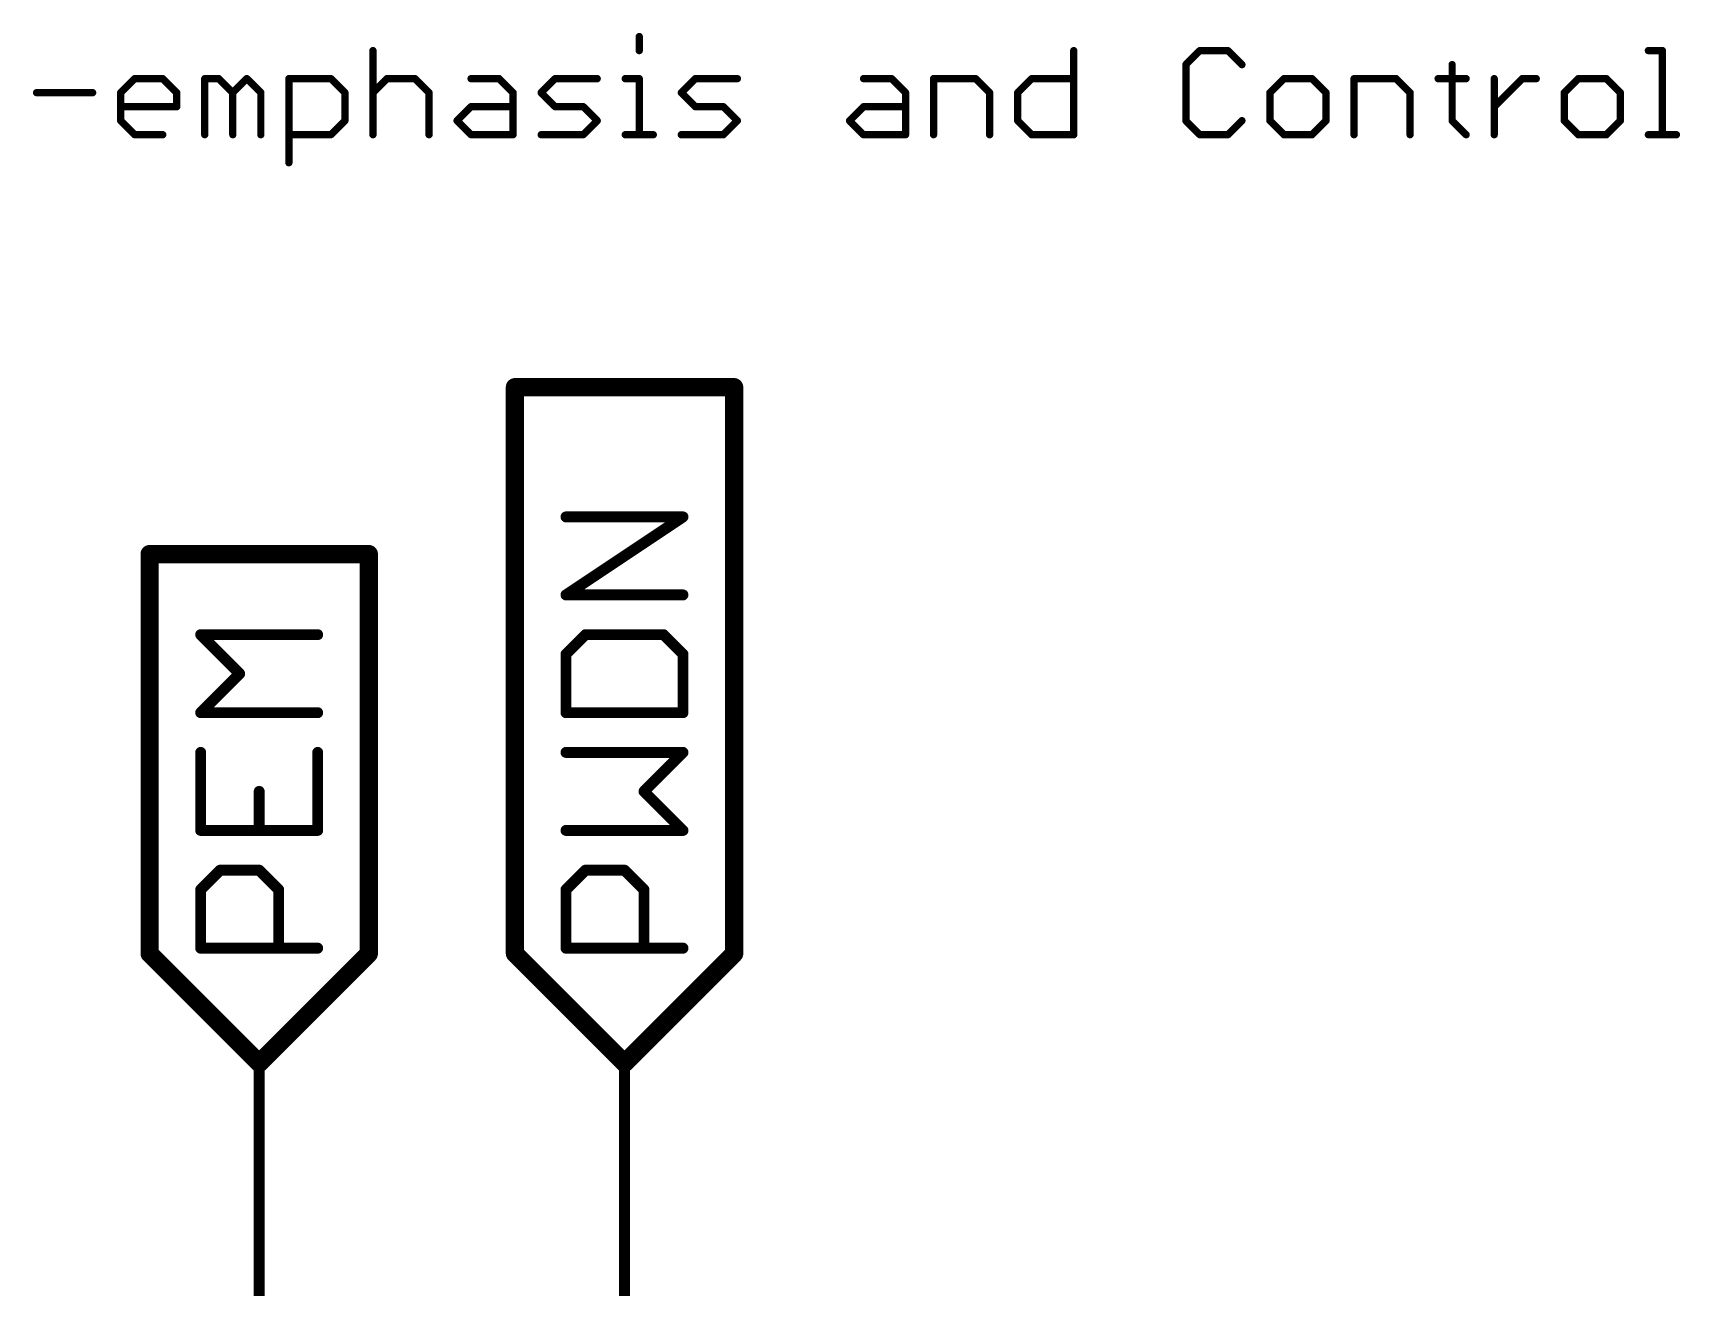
# Model space of a CAD drawing. Extents: x -72 to 265, y -97 to 216.
# Drawn here: x 172.11 to 195.02, y 9.59 to 27.03 of the extents above; entities that cross this region are included whole.
import ezdxf

# ---------------------------------------------------------------- set-up
doc = ezdxf.new("R2010")
doc.units = 0
for name, color, linetype in [('91', 94, 'CONTINUOUS'), ('94', 14, 'CONTINUOUS'), ('95', 251, 'CONTINUOUS')]:
    doc.layers.add(name, color=color, linetype=linetype)

msp = doc.modelspace()

# ---------------------------------------------------------------- linework, layer by layer
at = {"layer": '91', "const_width": 0.1524}
for points in [[(175.26, 10.16), (175.26, 12.7)], [(180.34, 10.16), (180.34, 12.7)]]:
    msp.add_lwpolyline(points, dxfattribs=at)
at = {"layer": '91', "const_width": 0.0762}
for points in [[(175.2981, 12.7, 1), (175.2219, 12.7)], [(180.3781, 12.7, 1), (180.3019, 12.7)], [(175.2219, 10.16, 1), (175.2981, 10.16)], [(180.3019, 10.16, 1), (180.3781, 10.16)]]:
    msp.add_lwpolyline(points, format="xyb", dxfattribs=at)
at = {"layer": '94', "const_width": 0.1524}
for points in [[(175.26, 10.16), (175.26, 5.08)], [(180.34, 10.16), (180.34, 5.08)]]:
    msp.add_lwpolyline(points, dxfattribs=at)
at = {"layer": '94', "const_width": 0.0762}
for points in [[(175.2981, 10.16, 1), (175.2219, 10.16)], [(180.3781, 10.16, 1), (180.3019, 10.16)]]:
    msp.add_lwpolyline(points, format="xyb", dxfattribs=at)
at = {"layer": '95'}
for points, const_width in [([(176.8417, 26.7802), (176.8417, 25.6108)], 0.1016), ([(180.5448, 26.9751), (180.5448, 26.7802)], 0.1016), ([(186.5867, 26.7802), (186.5867, 25.6108)], 0.1016), ([(188.3407, 26.7802), (188.1458, 26.5853)], 0.1016), ([(188.7305, 26.7802), (188.3407, 26.7802)], 0.1016), ([(188.9254, 26.5853), (188.7305, 26.7802)], 0.1016), ([(194.5775, 26.7802), (194.7724, 26.7802)], 0.1016), ([(194.7724, 26.7802), (194.7724, 25.6108)], 0.1016), ([(188.1458, 26.5853), (188.1458, 25.8057)], 0.1016), ([(191.8489, 26.5853), (191.8489, 25.8057)], 0.1016), ([(173.3335, 26.1955), (173.5284, 26.3904)], 0.1016), ([(173.5284, 26.3904), (173.9182, 26.3904)], 0.1016), ([(173.9182, 26.3904), (174.1131, 26.1955)], 0.1016), ([(174.5029, 25.6108), (174.5029, 26.3904)], 0.1016), ([(174.5029, 26.3904), (174.6978, 26.3904)], 0.1016), ([(174.6978, 26.3904), (174.8927, 26.1955)], 0.1016), ([(174.8927, 26.1955), (175.0876, 26.3904)], 0.1016), ([(175.0876, 26.3904), (175.2825, 26.1955)], 0.1016), ([(175.6723, 25.221), (175.6723, 26.3904)], 0.1016), ([(175.6723, 26.3904), (176.257, 26.3904)], 0.1016), ([(176.257, 26.3904), (176.4519, 26.1955)], 0.1016), ([(176.8417, 26.1955), (177.0366, 26.3904)], 0.1016), ([(177.0366, 26.3904), (177.4264, 26.3904)], 0.1016), ([(177.4264, 26.3904), (177.6213, 26.1955)], 0.1016), ([(178.206, 26.3904), (178.5958, 26.3904)], 0.1016), ([(178.5958, 26.3904), (178.7907, 26.1955)], 0.1016), ([(179.1805, 26.1955), (179.3754, 26.3904)], 0.1016), ([(179.3754, 26.3904), (179.9601, 26.3904)], 0.1016), ([(180.3499, 26.3904), (180.5448, 26.3904)], 0.1016), ([(180.5448, 26.3904), (180.5448, 25.6108)], 0.1016), ([(181.1295, 26.1955), (181.3244, 26.3904)], 0.1016), ([(181.3244, 26.3904), (181.9091, 26.3904)], 0.1016), ([(183.6632, 26.3904), (184.053, 26.3904)], 0.1016), ([(184.053, 26.3904), (184.2479, 26.1955)], 0.1016), ([(184.6377, 25.6108), (184.6377, 26.3904)], 0.1016), ([(184.6377, 26.3904), (185.2224, 26.3904)], 0.1016), ([(185.2224, 26.3904), (185.4173, 26.1955)], 0.1016), ([(185.8071, 26.1955), (186.002, 26.3904)], 0.1016), ([(186.002, 26.3904), (186.5867, 26.3904)], 0.1016), ([(189.5101, 26.3904), (189.3152, 26.1955)], 0.1016), ([(189.8999, 26.3904), (189.5101, 26.3904)], 0.1016), ([(190.0948, 26.1955), (189.8999, 26.3904)], 0.1016), ([(190.4846, 25.6108), (190.4846, 26.3904)], 0.1016), ([(190.4846, 26.3904), (191.0693, 26.3904)], 0.1016), ([(191.0693, 26.3904), (191.2642, 26.1955)], 0.1016), ([(191.654, 26.3904), (192.0438, 26.3904)], 0.1016), ([(192.4336, 25.6108), (192.4336, 26.3904)], 0.1016), ([(192.4336, 26.0006), (192.8234, 26.3904)], 0.1016), ([(192.8234, 26.3904), (193.0183, 26.3904)], 0.1016), ([(193.603, 26.3904), (193.4081, 26.1955)], 0.1016), ([(193.9928, 26.3904), (193.603, 26.3904)], 0.1016), ([(194.1877, 26.1955), (193.9928, 26.3904)], 0.1016), ([(172.1641, 26.1955), (172.9437, 26.1955)], 0.1016), ([(173.3335, 25.8057), (173.3335, 26.1955)], 0.1016), ([(174.1131, 26.1955), (174.1131, 26.0006)], 0.1016), ([(174.8927, 26.1955), (174.8927, 25.6108)], 0.1016), ([(175.2825, 26.1955), (175.2825, 25.6108)], 0.1016), ([(176.4519, 26.1955), (176.4519, 25.8057)], 0.1016), ([(177.6213, 26.1955), (177.6213, 25.6108)], 0.1016), ([(178.7907, 26.1955), (178.7907, 25.6108)], 0.1016), ([(179.3754, 26.0006), (179.1805, 26.1955)], 0.1016), ([(181.3244, 26.0006), (181.1295, 26.1955)], 0.1016), ([(184.2479, 26.1955), (184.2479, 25.6108)], 0.1016), ([(185.4173, 26.1955), (185.4173, 25.6108)], 0.1016), ([(185.8071, 25.8057), (185.8071, 26.1955)], 0.1016), ([(189.3152, 26.1955), (189.3152, 25.8057)], 0.1016), ([(190.0948, 25.8057), (190.0948, 26.1955)], 0.1016), ([(191.2642, 26.1955), (191.2642, 25.6108)], 0.1016), ([(193.4081, 26.1955), (193.4081, 25.8057)], 0.1016), ([(194.1877, 25.8057), (194.1877, 26.1955)], 0.1016), ([(174.1131, 26.0006), (173.3335, 26.0006)], 0.1016), ([(178.0111, 25.8057), (178.206, 26.0006)], 0.1016), ([(178.206, 26.0006), (178.7907, 26.0006)], 0.1016), ([(179.7652, 26.0006), (179.3754, 26.0006)], 0.1016), ([(179.9601, 25.8057), (179.7652, 26.0006)], 0.1016), ([(181.7142, 26.0006), (181.3244, 26.0006)], 0.1016), ([(181.9091, 25.8057), (181.7142, 26.0006)], 0.1016), ([(183.4683, 25.8057), (183.6632, 26.0006)], 0.1016), ([(183.6632, 26.0006), (184.2479, 26.0006)], 0.1016), ([(173.5284, 25.6108), (173.3335, 25.8057)], 0.1016), ([(173.9182, 25.6108), (173.5284, 25.6108)], 0.1016), ([(176.257, 25.6108), (175.6723, 25.6108)], 0.1016), ([(176.4519, 25.8057), (176.257, 25.6108)], 0.1016), ([(178.206, 25.6108), (178.0111, 25.8057)], 0.1016), ([(178.7907, 25.6108), (178.206, 25.6108)], 0.1016), ([(179.1805, 25.6108), (179.7652, 25.6108)], 0.1016), ([(179.7652, 25.6108), (179.9601, 25.8057)], 0.1016), ([(180.3499, 25.6108), (180.7397, 25.6108)], 0.1016), ([(181.1295, 25.6108), (181.7142, 25.6108)], 0.1016), ([(181.7142, 25.6108), (181.9091, 25.8057)], 0.1016), ([(183.6632, 25.6108), (183.4683, 25.8057)], 0.1016), ([(184.2479, 25.6108), (183.6632, 25.6108)], 0.1016), ([(186.002, 25.6108), (185.8071, 25.8057)], 0.1016), ([(186.5867, 25.6108), (186.002, 25.6108)], 0.1016), ([(188.1458, 25.8057), (188.3407, 25.6108)], 0.1016), ([(188.3407, 25.6108), (188.7305, 25.6108)], 0.1016), ([(188.7305, 25.6108), (188.9254, 25.8057)], 0.1016), ([(189.3152, 25.8057), (189.5101, 25.6108)], 0.1016), ([(189.5101, 25.6108), (189.8999, 25.6108)], 0.1016), ([(189.8999, 25.6108), (190.0948, 25.8057)], 0.1016), ([(191.8489, 25.8057), (192.0438, 25.6108)], 0.1016), ([(193.4081, 25.8057), (193.603, 25.6108)], 0.1016), ([(193.603, 25.6108), (193.9928, 25.6108)], 0.1016), ([(193.9928, 25.6108), (194.1877, 25.8057)], 0.1016), ([(194.5775, 25.6108), (194.9673, 25.6108)], 0.1016), ([(178.816, 14.224), (178.816, 22.0999)], 0.254), ([(178.816, 22.0999), (181.864, 22.0999)], 0.254), ([(181.864, 14.224), (181.864, 22.0999)], 0.254), ([(179.5258, 19.2117), (181.1528, 20.2963)], 0.1524), ([(181.1528, 20.2963), (179.5258, 20.2963)], 0.1524), ([(173.736, 14.224), (173.736, 19.7792)], 0.254), ([(173.736, 19.7792), (176.784, 19.7792)], 0.254), ([(176.784, 14.224), (176.784, 19.7792)], 0.254), ([(181.1528, 19.2117), (179.5258, 19.2117)], 0.1524), ([(174.9881, 18.1168), (174.4458, 18.6592)], 0.1524), ([(174.4458, 18.6592), (176.0728, 18.6592)], 0.1524), ([(179.797, 18.6592), (179.5258, 18.388)], 0.1524), ([(180.8816, 18.6592), (179.797, 18.6592)], 0.1524), ([(181.1528, 18.388), (180.8816, 18.6592)], 0.1524), ([(179.5258, 18.388), (179.5258, 17.5745)], 0.1524), ([(181.1528, 17.5745), (181.1528, 18.388)], 0.1524), ([(174.4458, 17.5745), (174.9881, 18.1168)], 0.1524), ([(176.0728, 17.5745), (174.4458, 17.5745)], 0.1524), ([(179.5258, 17.5745), (181.1528, 17.5745)], 0.1524), ([(174.4458, 17.022), (174.4458, 15.9374)], 0.1524), ([(176.0728, 15.9374), (176.0728, 17.022)], 0.1524), ([(181.1528, 17.022), (179.5258, 17.022)], 0.1524), ([(180.6105, 16.4797), (181.1528, 17.022)], 0.1524), ([(175.2593, 15.9374), (175.2593, 16.4797)], 0.1524), ([(181.1528, 15.9374), (180.6105, 16.4797)], 0.1524), ([(174.4458, 15.9374), (176.0728, 15.9374)], 0.1524), ([(179.5258, 15.9374), (181.1528, 15.9374)], 0.1524), ([(174.4458, 15.1137), (174.717, 15.3849)], 0.1524), ([(174.717, 15.3849), (175.2593, 15.3849)], 0.1524), ([(175.2593, 15.3849), (175.5305, 15.1137)], 0.1524), ([(179.5258, 15.1137), (179.797, 15.3849)], 0.1524), ([(179.797, 15.3849), (180.3393, 15.3849)], 0.1524), ([(180.3393, 15.3849), (180.6105, 15.1137)], 0.1524), ([(174.4458, 14.3002), (174.4458, 15.1137)], 0.1524), ([(175.5305, 15.1137), (175.5305, 14.3002)], 0.1524), ([(179.5258, 14.3002), (179.5258, 15.1137)], 0.1524), ([(180.6105, 15.1137), (180.6105, 14.3002)], 0.1524), ([(175.26, 12.7), (173.736, 14.224)], 0.254), ([(176.0728, 14.3002), (174.4458, 14.3002)], 0.1524), ([(175.26, 12.7), (176.784, 14.224)], 0.254), ([(180.34, 12.7), (178.816, 14.224)], 0.254), ([(181.1528, 14.3002), (179.5258, 14.3002)], 0.1524), ([(180.34, 12.7), (181.864, 14.224)], 0.254)]:
    msp.add_lwpolyline(points, dxfattribs=dict(at, const_width=const_width))
for points, const_width in [([(176.8671, 26.7802, 1), (176.8163, 26.7802)], 0.0508), ([(180.5702, 26.9751, 1), (180.5194, 26.9751)], 0.0508), ([(180.5194, 26.7802, 1), (180.5702, 26.7802)], 0.0508), ([(186.6121, 26.7802, 1), (186.5613, 26.7802)], 0.0508), ([(188.3407, 26.8056, 1), (188.3407, 26.7548)], 0.0508), ([(188.3587, 26.7622, 1), (188.3228, 26.7982)], 0.0508), ([(188.7485, 26.7982, 1), (188.7126, 26.7622)], 0.0508), ([(188.7305, 26.7548, 1), (188.7305, 26.8056)], 0.0508), ([(194.5775, 26.8056, 1), (194.5775, 26.7548)], 0.0508), ([(194.7978, 26.7802, 1), (194.747, 26.7802)], 0.0508), ([(194.7724, 26.7548, 1), (194.7724, 26.8056)], 0.0508), ([(188.1712, 26.5853, 1), (188.1204, 26.5853)], 0.0508), ([(188.1279, 26.6033, 1), (188.1638, 26.5673)], 0.0508), ([(188.9075, 26.5673, 1), (188.9434, 26.6033)], 0.0508), ([(191.8743, 26.5853, 1), (191.8235, 26.5853)], 0.0508), ([(173.5284, 26.4158, 1), (173.5284, 26.365)], 0.0508), ([(173.5463, 26.3724, 1), (173.5104, 26.4084)], 0.0508), ([(173.9361, 26.4084, 1), (173.9002, 26.3724)], 0.0508), ([(173.9182, 26.365, 1), (173.9182, 26.4158)], 0.0508), ([(174.5283, 26.3904, 1), (174.4775, 26.3904)], 0.0508), ([(174.5029, 26.4158, 1), (174.5029, 26.365)], 0.0508), ([(174.7157, 26.4084, 1), (174.6798, 26.3724)], 0.0508), ([(174.6978, 26.365, 1), (174.6978, 26.4158)], 0.0508), ([(175.1055, 26.4084, 1), (175.0696, 26.3724)], 0.0508), ([(175.1055, 26.3724, 1), (175.0696, 26.4084)], 0.0508), ([(175.6977, 26.3904, 1), (175.6469, 26.3904)], 0.0508), ([(175.6723, 26.4158, 1), (175.6723, 26.365)], 0.0508), ([(176.2749, 26.4084, 1), (176.239, 26.3724)], 0.0508), ([(176.257, 26.365, 1), (176.257, 26.4158)], 0.0508), ([(177.0366, 26.4158, 1), (177.0366, 26.365)], 0.0508), ([(177.0545, 26.3724, 1), (177.0186, 26.4084)], 0.0508), ([(177.4443, 26.4084, 1), (177.4084, 26.3724)], 0.0508), ([(177.4264, 26.365, 1), (177.4264, 26.4158)], 0.0508), ([(178.206, 26.4158, 1), (178.206, 26.365)], 0.0508), ([(178.6137, 26.4084, 1), (178.5778, 26.3724)], 0.0508), ([(178.5958, 26.365, 1), (178.5958, 26.4158)], 0.0508), ([(179.3754, 26.4158, 1), (179.3754, 26.365)], 0.0508), ([(179.3933, 26.3724, 1), (179.3574, 26.4084)], 0.0508), ([(179.9601, 26.365, 1), (179.9601, 26.4158)], 0.0508), ([(180.3499, 26.4158, 1), (180.3499, 26.365)], 0.0508), ([(180.5702, 26.3904, 1), (180.5194, 26.3904)], 0.0508), ([(180.5448, 26.365, 1), (180.5448, 26.4158)], 0.0508), ([(181.3244, 26.4158, 1), (181.3244, 26.365)], 0.0508), ([(181.3423, 26.3724, 1), (181.3064, 26.4084)], 0.0508), ([(181.9091, 26.365, 1), (181.9091, 26.4158)], 0.0508), ([(183.6632, 26.4158, 1), (183.6632, 26.365)], 0.0508), ([(184.0709, 26.4084, 1), (184.035, 26.3724)], 0.0508), ([(184.053, 26.365, 1), (184.053, 26.4158)], 0.0508), ([(184.6631, 26.3904, 1), (184.6123, 26.3904)], 0.0508), ([(184.6377, 26.4158, 1), (184.6377, 26.365)], 0.0508), ([(185.2403, 26.4084, 1), (185.2044, 26.3724)], 0.0508), ([(185.2224, 26.365, 1), (185.2224, 26.4158)], 0.0508), ([(186.002, 26.4158, 1), (186.002, 26.365)], 0.0508), ([(186.0199, 26.3724, 1), (185.984, 26.4084)], 0.0508), ([(186.5867, 26.365, 1), (186.5867, 26.4158)], 0.0508), ([(189.5101, 26.4158, 1), (189.5101, 26.365)], 0.0508), ([(189.5281, 26.3724, 1), (189.4922, 26.4084)], 0.0508), ([(189.9179, 26.4084, 1), (189.882, 26.3724)], 0.0508), ([(189.8999, 26.365, 1), (189.8999, 26.4158)], 0.0508), ([(190.51, 26.3904, 1), (190.4592, 26.3904)], 0.0508), ([(190.4846, 26.4158, 1), (190.4846, 26.365)], 0.0508), ([(191.0873, 26.4084, 1), (191.0514, 26.3724)], 0.0508), ([(191.0693, 26.365, 1), (191.0693, 26.4158)], 0.0508), ([(191.654, 26.4158, 1), (191.654, 26.365)], 0.0508), ([(192.0438, 26.365, 1), (192.0438, 26.4158)], 0.0508), ([(192.459, 26.3904, 1), (192.4082, 26.3904)], 0.0508), ([(192.8234, 26.4158, 1), (192.8234, 26.365)], 0.0508), ([(192.8414, 26.3724, 1), (192.8055, 26.4084)], 0.0508), ([(193.0183, 26.365, 1), (193.0183, 26.4158)], 0.0508), ([(193.603, 26.4158, 1), (193.603, 26.365)], 0.0508), ([(193.621, 26.3724, 1), (193.5851, 26.4084)], 0.0508), ([(194.0108, 26.4084, 1), (193.9749, 26.3724)], 0.0508), ([(193.9928, 26.365, 1), (193.9928, 26.4158)], 0.0508), ([(172.1641, 26.2209, 1), (172.1641, 26.1701)], 0.0508), ([(172.9437, 26.1701, 1), (172.9437, 26.2209)], 0.0508), ([(173.3155, 26.2135, 1), (173.3514, 26.1775)], 0.0508), ([(173.3589, 26.1955, 1), (173.3081, 26.1955)], 0.0508), ([(174.1385, 26.1955, 1), (174.0877, 26.1955)], 0.0508), ([(174.0951, 26.1775, 1), (174.131, 26.2135)], 0.0508), ([(174.8747, 26.2135, 1), (174.9106, 26.1775)], 0.0508), ([(174.9181, 26.1955, 1), (174.8673, 26.1955)], 0.0508), ([(174.8747, 26.1775, 1), (174.9106, 26.2135)], 0.0508), ([(175.3079, 26.1955, 1), (175.2571, 26.1955)], 0.0508), ([(175.2645, 26.1775, 1), (175.3004, 26.2135)], 0.0508), ([(176.4773, 26.1955, 1), (176.4265, 26.1955)], 0.0508), ([(176.4339, 26.1775, 1), (176.4698, 26.2135)], 0.0508), ([(176.8237, 26.2135, 1), (176.8596, 26.1775)], 0.0508), ([(177.6467, 26.1955, 1), (177.5959, 26.1955)], 0.0508), ([(177.6033, 26.1775, 1), (177.6392, 26.2135)], 0.0508), ([(178.8161, 26.1955, 1), (178.7653, 26.1955)], 0.0508), ([(178.7727, 26.1775, 1), (178.8086, 26.2135)], 0.0508), ([(179.1984, 26.2135, 1), (179.1625, 26.1775)], 0.0508), ([(179.1625, 26.2135, 1), (179.1984, 26.1775)], 0.0508), ([(181.1474, 26.2135, 1), (181.1115, 26.1775)], 0.0508), ([(181.1115, 26.2135, 1), (181.1474, 26.1775)], 0.0508), ([(184.2733, 26.1955, 1), (184.2225, 26.1955)], 0.0508), ([(184.2299, 26.1775, 1), (184.2658, 26.2135)], 0.0508), ([(185.4427, 26.1955, 1), (185.3919, 26.1955)], 0.0508), ([(185.3993, 26.1775, 1), (185.4352, 26.2135)], 0.0508), ([(185.7891, 26.2135, 1), (185.825, 26.1775)], 0.0508), ([(185.8325, 26.1955, 1), (185.7817, 26.1955)], 0.0508), ([(189.3406, 26.1955, 1), (189.2898, 26.1955)], 0.0508), ([(189.2973, 26.2135, 1), (189.3332, 26.1775)], 0.0508), ([(190.1202, 26.1955, 1), (190.0694, 26.1955)], 0.0508), ([(190.0769, 26.1775, 1), (190.1128, 26.2135)], 0.0508), ([(191.2896, 26.1955, 1), (191.2388, 26.1955)], 0.0508), ([(191.2463, 26.1775, 1), (191.2822, 26.2135)], 0.0508), ([(193.4335, 26.1955, 1), (193.3827, 26.1955)], 0.0508), ([(193.3902, 26.2135, 1), (193.4261, 26.1775)], 0.0508), ([(194.2131, 26.1955, 1), (194.1623, 26.1955)], 0.0508), ([(194.1698, 26.1775, 1), (194.2057, 26.2135)], 0.0508), ([(173.3335, 26.026, 1), (173.3335, 25.9752)], 0.0508), ([(174.0877, 26.0006, 1), (174.1385, 26.0006)], 0.0508), ([(174.1131, 25.9752, 1), (174.1131, 26.026)], 0.0508), ([(178.206, 26.026, 1), (178.206, 25.9752)], 0.0508), ([(178.2239, 25.9826, 1), (178.188, 26.0186)], 0.0508), ([(178.7907, 25.9752, 1), (178.7907, 26.026)], 0.0508), ([(179.3754, 26.026, 1), (179.3754, 25.9752)], 0.0508), ([(179.3574, 25.9826, 1), (179.3933, 26.0186)], 0.0508), ([(179.7831, 26.0186, 1), (179.7472, 25.9826)], 0.0508), ([(179.7652, 25.9752, 1), (179.7652, 26.026)], 0.0508), ([(181.3244, 26.026, 1), (181.3244, 25.9752)], 0.0508), ([(181.3064, 25.9826, 1), (181.3423, 26.0186)], 0.0508), ([(181.7321, 26.0186, 1), (181.6962, 25.9826)], 0.0508), ([(181.7142, 25.9752, 1), (181.7142, 26.026)], 0.0508), ([(183.6632, 26.026, 1), (183.6632, 25.9752)], 0.0508), ([(183.6811, 25.9826, 1), (183.6452, 26.0186)], 0.0508), ([(184.2479, 25.9752, 1), (184.2479, 26.026)], 0.0508), ([(192.4157, 26.0186, 1), (192.4516, 25.9826)], 0.0508), ([(173.3514, 25.8237, 1), (173.3155, 25.7877)], 0.0508), ([(173.3081, 25.8057, 1), (173.3589, 25.8057)], 0.0508), ([(173.5284, 25.6362, 1), (173.5284, 25.5854)], 0.0508), ([(173.5104, 25.5928, 1), (173.5463, 25.6288)], 0.0508), ([(173.9182, 25.5854, 1), (173.9182, 25.6362)], 0.0508), ([(175.6723, 25.6362, 1), (175.6723, 25.5854)], 0.0508), ([(176.239, 25.6288, 1), (176.2749, 25.5928)], 0.0508), ([(176.257, 25.5854, 1), (176.257, 25.6362)], 0.0508), ([(176.4265, 25.8057, 1), (176.4773, 25.8057)], 0.0508), ([(176.4698, 25.7877, 1), (176.4339, 25.8237)], 0.0508), ([(178.029, 25.8237, 1), (177.9931, 25.7877)], 0.0508), ([(177.9931, 25.8237, 1), (178.029, 25.7877)], 0.0508), ([(178.206, 25.6362, 1), (178.206, 25.5854)], 0.0508), ([(178.188, 25.5928, 1), (178.2239, 25.6288)], 0.0508), ([(178.7907, 25.5854, 1), (178.7907, 25.6362)], 0.0508), ([(179.1805, 25.6362, 1), (179.1805, 25.5854)], 0.0508), ([(179.7472, 25.6288, 1), (179.7831, 25.5928)], 0.0508), ([(179.7652, 25.5854, 1), (179.7652, 25.6362)], 0.0508), ([(179.978, 25.7877, 1), (179.9421, 25.8237)], 0.0508), ([(179.9421, 25.7877, 1), (179.978, 25.8237)], 0.0508), ([(180.3499, 25.6362, 1), (180.3499, 25.5854)], 0.0508), ([(180.7397, 25.5854, 1), (180.7397, 25.6362)], 0.0508), ([(181.1295, 25.6362, 1), (181.1295, 25.5854)], 0.0508), ([(181.6962, 25.6288, 1), (181.7321, 25.5928)], 0.0508), ([(181.7142, 25.5854, 1), (181.7142, 25.6362)], 0.0508), ([(181.927, 25.7877, 1), (181.8911, 25.8237)], 0.0508), ([(181.8911, 25.7877, 1), (181.927, 25.8237)], 0.0508), ([(183.4862, 25.8237, 1), (183.4503, 25.7877)], 0.0508), ([(183.4503, 25.8237, 1), (183.4862, 25.7877)], 0.0508), ([(183.6632, 25.6362, 1), (183.6632, 25.5854)], 0.0508), ([(183.6452, 25.5928, 1), (183.6811, 25.6288)], 0.0508), ([(184.2479, 25.5854, 1), (184.2479, 25.6362)], 0.0508), ([(185.825, 25.8237, 1), (185.7891, 25.7877)], 0.0508), ([(185.7817, 25.8057, 1), (185.8325, 25.8057)], 0.0508), ([(186.002, 25.6362, 1), (186.002, 25.5854)], 0.0508), ([(185.984, 25.5928, 1), (186.0199, 25.6288)], 0.0508), ([(186.5867, 25.5854, 1), (186.5867, 25.6362)], 0.0508), ([(188.1638, 25.8237, 1), (188.1279, 25.7877)], 0.0508), ([(188.1204, 25.8057, 1), (188.1712, 25.8057)], 0.0508), ([(188.3407, 25.6362, 1), (188.3407, 25.5854)], 0.0508), ([(188.3228, 25.5928, 1), (188.3587, 25.6288)], 0.0508), ([(188.7126, 25.6288, 1), (188.7485, 25.5928)], 0.0508), ([(188.7305, 25.5854, 1), (188.7305, 25.6362)], 0.0508), ([(188.9434, 25.7877, 1), (188.9075, 25.8237)], 0.0508), ([(189.3332, 25.8237, 1), (189.2973, 25.7877)], 0.0508), ([(189.2898, 25.8057, 1), (189.3406, 25.8057)], 0.0508), ([(189.5101, 25.6362, 1), (189.5101, 25.5854)], 0.0508), ([(189.4922, 25.5928, 1), (189.5281, 25.6288)], 0.0508), ([(189.882, 25.6288, 1), (189.9179, 25.5928)], 0.0508), ([(189.8999, 25.5854, 1), (189.8999, 25.6362)], 0.0508), ([(190.0694, 25.8057, 1), (190.1202, 25.8057)], 0.0508), ([(190.1128, 25.7877, 1), (190.0769, 25.8237)], 0.0508), ([(191.8669, 25.8237, 1), (191.831, 25.7877)], 0.0508), ([(191.8235, 25.8057, 1), (191.8743, 25.8057)], 0.0508), ([(192.0259, 25.5928, 1), (192.0618, 25.6288)], 0.0508), ([(193.4261, 25.8237, 1), (193.3902, 25.7877)], 0.0508), ([(193.3827, 25.8057, 1), (193.4335, 25.8057)], 0.0508), ([(193.603, 25.6362, 1), (193.603, 25.5854)], 0.0508), ([(193.5851, 25.5928, 1), (193.621, 25.6288)], 0.0508), ([(193.9749, 25.6288, 1), (194.0108, 25.5928)], 0.0508), ([(193.9928, 25.5854, 1), (193.9928, 25.6362)], 0.0508), ([(194.1623, 25.8057, 1), (194.2131, 25.8057)], 0.0508), ([(194.2057, 25.7877, 1), (194.1698, 25.8237)], 0.0508), ([(194.5775, 25.6362, 1), (194.5775, 25.5854)], 0.0508), ([(194.9673, 25.5854, 1), (194.9673, 25.6362)], 0.0508), ([(174.4775, 25.6108, 1), (174.5283, 25.6108)], 0.0508), ([(174.8673, 25.6108, 1), (174.9181, 25.6108)], 0.0508), ([(175.2571, 25.6108, 1), (175.3079, 25.6108)], 0.0508), ([(176.8163, 25.6108, 1), (176.8671, 25.6108)], 0.0508), ([(177.5959, 25.6108, 1), (177.6467, 25.6108)], 0.0508), ([(178.7653, 25.6108, 1), (178.8161, 25.6108)], 0.0508), ([(180.5194, 25.6108, 1), (180.5702, 25.6108)], 0.0508), ([(184.2225, 25.6108, 1), (184.2733, 25.6108)], 0.0508), ([(184.6123, 25.6108, 1), (184.6631, 25.6108)], 0.0508), ([(185.3919, 25.6108, 1), (185.4427, 25.6108)], 0.0508), ([(186.5613, 25.6108, 1), (186.6121, 25.6108)], 0.0508), ([(190.4592, 25.6108, 1), (190.51, 25.6108)], 0.0508), ([(191.2388, 25.6108, 1), (191.2896, 25.6108)], 0.0508), ([(192.4082, 25.6108, 1), (192.459, 25.6108)], 0.0508), ([(194.747, 25.6108, 1), (194.7978, 25.6108)], 0.0508), ([(175.6469, 25.221, 1), (175.6977, 25.221)], 0.0508), ([(178.8795, 22.0999, 1), (178.7525, 22.0999)], 0.127), ([(178.816, 22.1634, 1), (178.816, 22.0364)], 0.127), ([(181.9275, 22.0999, 1), (181.8005, 22.0999)], 0.127), ([(181.864, 22.0364, 1), (181.864, 22.1634)], 0.127), ([(179.5258, 20.3344, 1), (179.5258, 20.2582)], 0.0762), ([(181.1739, 20.2646, 1), (181.1317, 20.328)], 0.0762), ([(181.1528, 20.2582, 1), (181.1528, 20.3344)], 0.0762), ([(173.7995, 19.7792, 1), (173.6725, 19.7792)], 0.127), ([(173.736, 19.8427, 1), (173.736, 19.7157)], 0.127), ([(176.8475, 19.7792, 1), (176.7205, 19.7792)], 0.127), ([(176.784, 19.7157, 1), (176.784, 19.8427)], 0.127), ([(179.5258, 19.2498, 1), (179.5258, 19.1736)], 0.0762), ([(179.5047, 19.2434, 1), (179.5469, 19.18)], 0.0762), ([(181.1528, 19.1736, 1), (181.1528, 19.2498)], 0.0762), ([(174.4728, 18.6861, 1), (174.4189, 18.6322)], 0.0762), ([(174.4458, 18.6973, 1), (174.4458, 18.6211)], 0.0762), ([(176.0728, 18.6211, 1), (176.0728, 18.6973)], 0.0762), ([(179.797, 18.6973, 1), (179.797, 18.6211)], 0.0762), ([(179.8239, 18.6322, 1), (179.77, 18.6861)], 0.0762), ([(180.9086, 18.6861, 1), (180.8547, 18.6322)], 0.0762), ([(180.8816, 18.6211, 1), (180.8816, 18.6973)], 0.0762), ([(179.5639, 18.388, 1), (179.4877, 18.388)], 0.0762), ([(179.4989, 18.4149, 1), (179.5528, 18.3611)], 0.0762), ([(181.1909, 18.388, 1), (181.1147, 18.388)], 0.0762), ([(181.1259, 18.3611, 1), (181.1797, 18.4149)], 0.0762), ([(175.0151, 18.0899, 1), (174.9612, 18.1438)], 0.0762), ([(174.9612, 18.0899, 1), (175.0151, 18.1438)], 0.0762), ([(174.4458, 17.6126, 1), (174.4458, 17.5364)], 0.0762), ([(174.4189, 17.6015, 1), (174.4728, 17.5476)], 0.0762), ([(176.0728, 17.5364, 1), (176.0728, 17.6126)], 0.0762), ([(179.5258, 17.6126, 1), (179.5258, 17.5364)], 0.0762), ([(181.1528, 17.5364, 1), (181.1528, 17.6126)], 0.0762), ([(179.4877, 17.5745, 1), (179.5639, 17.5745)], 0.0762), ([(181.1147, 17.5745, 1), (181.1909, 17.5745)], 0.0762), ([(174.4839, 17.022, 1), (174.4077, 17.022)], 0.0762), ([(176.1109, 17.022, 1), (176.0347, 17.022)], 0.0762), ([(179.5258, 17.0601, 1), (179.5258, 16.9839)], 0.0762), ([(181.1797, 16.9951, 1), (181.1259, 17.049)], 0.0762), ([(181.1528, 16.9839, 1), (181.1528, 17.0601)], 0.0762), ([(175.2974, 16.4797, 1), (175.2212, 16.4797)], 0.0762), ([(180.6374, 16.5066, 1), (180.5835, 16.4527)], 0.0762), ([(180.5835, 16.5066, 1), (180.6374, 16.4527)], 0.0762), ([(174.4458, 15.9755, 1), (174.4458, 15.8993)], 0.0762), ([(174.4077, 15.9374, 1), (174.4839, 15.9374)], 0.0762), ([(175.2212, 15.9374, 1), (175.2974, 15.9374)], 0.0762), ([(176.0347, 15.9374, 1), (176.1109, 15.9374)], 0.0762), ([(176.0728, 15.8993, 1), (176.0728, 15.9755)], 0.0762), ([(179.5258, 15.9755, 1), (179.5258, 15.8993)], 0.0762), ([(181.1259, 15.9104, 1), (181.1797, 15.9643)], 0.0762), ([(181.1528, 15.8993, 1), (181.1528, 15.9755)], 0.0762), ([(174.717, 15.423, 1), (174.717, 15.3468)], 0.0762), ([(174.7439, 15.3579, 1), (174.69, 15.4118)], 0.0762), ([(175.2862, 15.4118, 1), (175.2324, 15.3579)], 0.0762), ([(175.2593, 15.3468, 1), (175.2593, 15.423)], 0.0762), ([(179.797, 15.423, 1), (179.797, 15.3468)], 0.0762), ([(179.8239, 15.3579, 1), (179.77, 15.4118)], 0.0762), ([(180.3662, 15.4118, 1), (180.3124, 15.3579)], 0.0762), ([(180.3393, 15.3468, 1), (180.3393, 15.423)], 0.0762), ([(174.4839, 15.1137, 1), (174.4077, 15.1137)], 0.0762), ([(174.4189, 15.1406, 1), (174.4728, 15.0868)], 0.0762), ([(175.5686, 15.1137, 1), (175.4924, 15.1137)], 0.0762), ([(175.5035, 15.0868, 1), (175.5574, 15.1406)], 0.0762), ([(179.5639, 15.1137, 1), (179.4877, 15.1137)], 0.0762), ([(179.4989, 15.1406, 1), (179.5528, 15.0868)], 0.0762), ([(180.6486, 15.1137, 1), (180.5724, 15.1137)], 0.0762), ([(180.5835, 15.0868, 1), (180.6374, 15.1406)], 0.0762), ([(173.7809, 14.2689, 1), (173.6911, 14.1791)], 0.127), ([(173.6725, 14.224, 1), (173.7995, 14.224)], 0.127), ([(174.4458, 14.3383, 1), (174.4458, 14.2621)], 0.0762), ([(174.4077, 14.3002, 1), (174.4839, 14.3002)], 0.0762), ([(175.4924, 14.3002, 1), (175.5686, 14.3002)], 0.0762), ([(176.0728, 14.2621, 1), (176.0728, 14.3383)], 0.0762), ([(176.7205, 14.224, 1), (176.8475, 14.224)], 0.127), ([(176.8289, 14.1791, 1), (176.7391, 14.2689)], 0.127), ([(178.8609, 14.2689, 1), (178.7711, 14.1791)], 0.127), ([(178.7525, 14.224, 1), (178.8795, 14.224)], 0.127), ([(179.5258, 14.3383, 1), (179.5258, 14.2621)], 0.0762), ([(179.4877, 14.3002, 1), (179.5639, 14.3002)], 0.0762), ([(180.5724, 14.3002, 1), (180.6486, 14.3002)], 0.0762), ([(181.1528, 14.2621, 1), (181.1528, 14.3383)], 0.0762), ([(181.8005, 14.224, 1), (181.9275, 14.224)], 0.127), ([(181.9089, 14.1791, 1), (181.8191, 14.2689)], 0.127), ([(175.2151, 12.7449, 1), (175.3049, 12.6551)], 0.127), ([(175.2151, 12.6551, 1), (175.3049, 12.7449)], 0.127), ([(180.2951, 12.7449, 1), (180.3849, 12.6551)], 0.127), ([(180.2951, 12.6551, 1), (180.3849, 12.7449)], 0.127)]:
    msp.add_lwpolyline(points, format="xyb", dxfattribs=dict(at, const_width=const_width))

doc.saveas('drawing.dxf')
